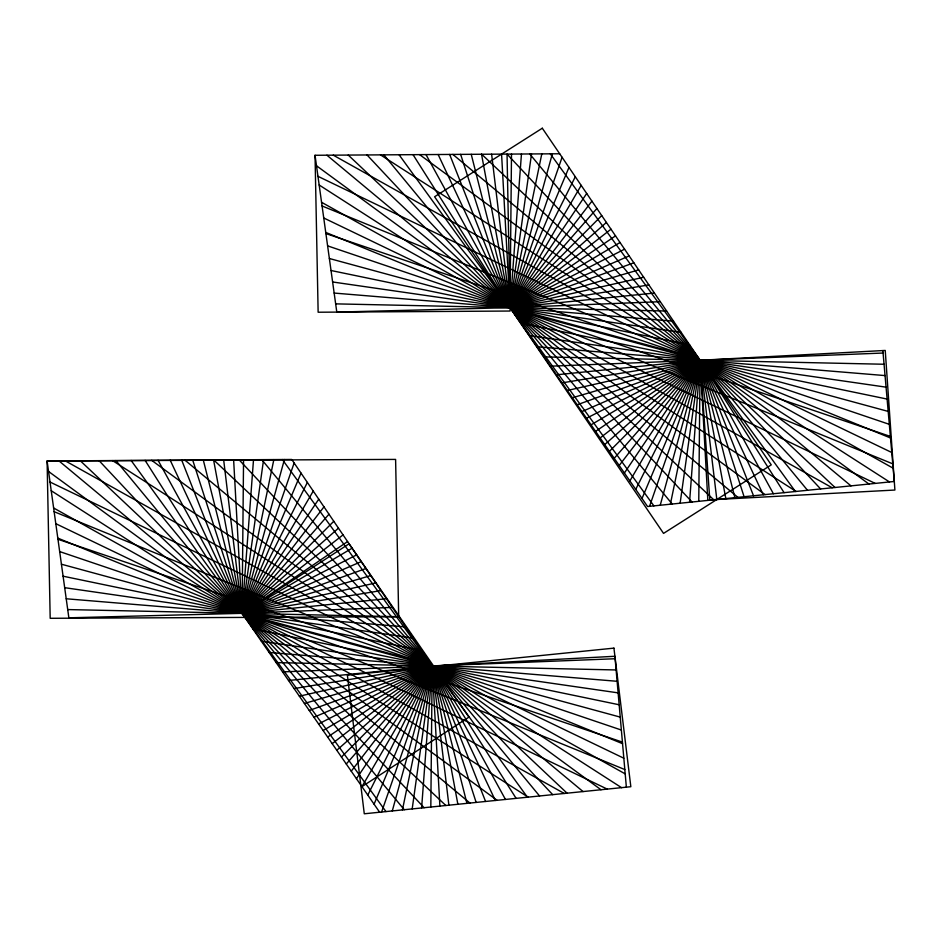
<?xml version="1.0" encoding="UTF-8"?>
<svg xmlns="http://www.w3.org/2000/svg" width="942" height="942" viewBox="0 0 942 942"><rect width="100%" height="100%" fill="white"/><g stroke="black" fill="none" stroke-linecap="round" stroke-linejoin="round"><path stroke-width="1.41" d="M379.638 812.228L242.07 613.336L243.554 459.767M430.824 807.035L432.19 665.97L291.749 459.472L47.1 460.979L50.185 618.293L398.69 616.716L395.605 459.413L47.1 460.979L68.86 617.811L242.07 613.336L392.343 607.39M511.494 154.076L510.011 307.634L647.578 506.525L894.311 481.468L882.866 350.577M698.764 501.332L700.13 360.28L885.233 350.448L894.9 490.04L709.797 499.872L700.13 360.28L556.475 374.798M386.455 598.735L242.07 613.336L253.504 459.708M421.616 807.965L432.19 665.97L614.926 656.28L626.359 787.171M521.456 154.005L510.011 307.634L336.8 312.108L315.04 155.277L559.701 153.77M689.556 502.263L700.13 360.28L562.044 382.864M380.933 590.622L242.07 613.336L263.583 459.649M412.184 808.919L432.19 665.97L288.523 680.501M531.524 153.946L510.011 307.634L660.295 301.687M680.124 503.216L700.13 360.28L567.32 390.494M375.705 582.933L242.07 613.336L273.851 459.59M402.434 809.908L432.19 665.97L294.104 688.567M541.791 153.887L510.011 307.634L654.407 293.033M670.374 504.217L700.13 360.28L572.359 397.771M370.712 575.586L242.07 613.336L284.413 459.519M552.353 153.817L510.011 307.634L648.885 284.92M392.284 810.944L432.19 665.97L299.379 696.197M660.224 505.242L700.13 360.28L577.211 404.777M145.092 460.379L242.07 613.336L294.139 462.981M562.08 157.279L510.011 307.634L643.657 277.231M381.604 812.028L432.19 665.97L304.419 703.474M649.556 506.325L700.13 360.28L784.074 492.666M158.056 460.297L242.07 613.336L301.028 473.12M568.98 167.417L510.011 307.634L413.032 154.676M374.068 804.174L432.19 665.97L516.122 798.369M642.02 498.483L700.13 360.28L773.406 493.749M170.208 460.226L242.07 613.336L307.363 482.434M575.303 176.731L510.011 307.634L425.996 154.594M367.78 795.095L432.19 665.97L505.465 799.452M635.732 489.393L700.13 360.28L763.256 494.774M181.712 460.155L242.07 613.336L313.239 491.076M581.19 185.374L510.011 307.634L438.148 154.523M495.315 800.476L432.19 665.97L361.94 786.641L468.939 717.133L349.058 543.828L242.07 613.336L192.698 460.085M629.892 480.938L700.13 360.28L753.518 495.763M203.284 460.026L242.07 613.336L318.749 499.178M586.701 193.475L510.011 307.634L449.652 154.453M356.453 778.716L432.19 665.97L485.577 801.465M624.405 473.014L700.13 360.28L744.086 496.728M213.587 459.955L242.07 613.336L323.977 506.855M591.917 201.152L510.011 307.634L460.638 154.382M351.248 771.192L432.19 665.97L476.146 802.431M619.2 465.489L700.13 360.28L734.878 497.659M223.666 459.896L242.07 613.336L328.97 514.202M596.91 208.5L510.011 307.634L471.236 154.323M346.279 763.997L432.19 665.97L466.938 803.361M614.219 458.295L700.13 360.28L725.823 498.577M601.726 215.577L510.011 307.634L481.527 154.252M233.628 459.837L242.07 613.336L333.774 521.279M609.415 451.348L700.13 360.28L716.827 499.495M341.463 757.05L432.19 665.97L457.871 804.28M606.401 222.453L510.011 307.634L491.618 154.194M365.896 568.509L242.07 613.336L338.461 528.156M604.74 444.577L700.13 360.28L707.831 500.402M336.789 750.279L432.19 665.97L448.887 805.198M610.993 229.2L510.011 307.634L501.58 154.135M361.222 561.62L242.07 613.336L343.041 534.903M600.148 437.948L700.13 360.28L581.92 411.583M332.196 743.65L432.19 665.97L439.89 806.105M615.526 235.865L510.011 307.634L638.664 269.883M356.629 554.873L242.07 613.336L347.574 541.568M595.603 431.377L700.13 360.28L586.525 418.248M327.663 737.08L432.19 665.97L309.259 710.48M620.036 242.506L510.011 307.634L633.848 262.806M242.07 613.336L352.096 548.209M591.081 424.83L700.13 360.28M323.13 730.533L432.19 665.97L313.969 717.286M624.57 249.171L510.011 307.634L629.162 255.918M318.584 723.951L432.19 665.97M550.517 366.191L883.09 353.038M282.576 671.893L615.138 658.741M335.658 303.866L666.63 311.025M544.087 356.9L884.067 364.248M67.718 609.568L398.69 616.716M276.147 662.603L616.115 669.95M334.163 293.068L673.542 321.187M537.081 346.774L885.056 375.587M66.211 598.771L405.602 626.889M269.141 652.476L617.104 681.29M332.62 281.976L681.16 332.385M529.345 335.576L886.069 387.162M64.68 587.678L413.22 638.087M261.393 641.278L618.117 692.865M331.031 270.507L689.685 344.913M520.667 323.047L887.105 399.067M63.079 576.198L421.733 650.616M252.727 628.738L619.165 704.769M329.37 258.508L699.341 359.126M510.811 308.799L888.188 411.418M61.418 564.211L431.401 664.828M242.871 614.49L620.236 717.109M325.908 233.569L889.319 424.336M327.616 245.874L890.367 436.417M57.957 539.271L621.367 730.038M59.664 551.576L622.427 742.119M322.082 205.98L890.508 437.971M325.744 232.427L892.769 463.853M54.13 511.683L622.556 743.674M57.803 538.129L624.817 769.543M317.96 176.331L891.78 452.513M323.742 217.979L875.212 483.411M50.02 482.033L623.828 758.216M55.802 523.681L607.26 789.113M333.268 155.171L893.146 468.186M321.563 202.283L832.222 487.779M65.316 460.873L625.205 773.888M53.623 507.985L564.282 793.482M380.474 154.877L889.507 481.963M319.173 185.009L796.084 491.441M112.522 460.579L621.567 787.665M51.221 490.711L528.132 797.144M419.626 154.641L868.96 484.047M316.5 165.768L765.045 494.597M151.686 460.344L601.02 789.749M48.56 471.471L497.093 800.3M452.878 154.429L850.991 485.872M326.921 155.206L737.904 497.352M184.926 460.132L583.051 791.574M58.981 460.909L469.952 803.055M481.668 154.252L835.024 487.497M348.246 155.077L713.777 499.802M213.728 459.955L567.084 793.188M80.306 460.779L445.837 805.504M820.635 488.957L507.043 154.099L510.081 311.037L318.137 312.226L315.04 155.277M367.039 154.959L692.052 502.015M239.091 459.802L552.695 794.659M99.087 460.662L424.1 807.718M529.734 153.958L807.506 490.287M383.83 154.853L672.211 504.029M261.782 459.661L539.566 795.99M115.89 460.556L404.271 809.731M550.293 153.829L795.389 491.512M399.067 154.759L653.901 505.889M282.353 459.531L527.438 797.215M131.115 460.461L385.961 811.592M542.309 128.218L434.603 196.748L663.545 533.396L771.263 464.865L542.309 128.218M613.925 648.131L347.374 675.202L364.283 813.782L630.834 786.711L613.925 648.131"/></g></svg>
